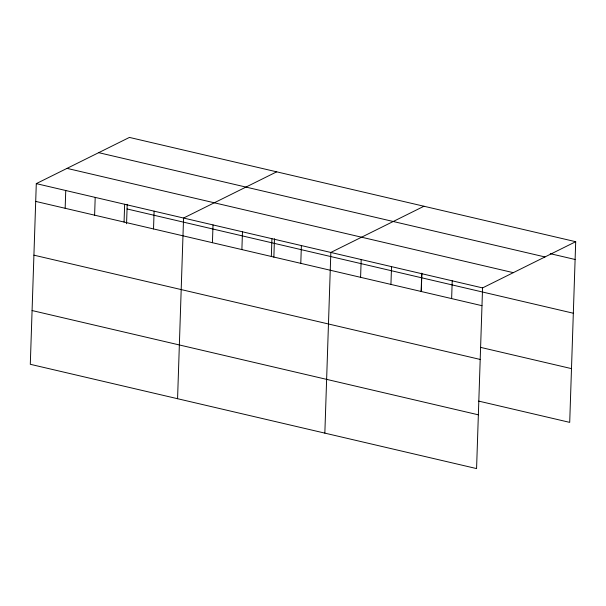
<?xml version="1.0" encoding="UTF-8"?>
<svg xmlns="http://www.w3.org/2000/svg" width="606" height="606" viewBox="0 0 606 606"><rect width="100%" height="100%" fill="white"/><g stroke="black" fill="none" stroke-linecap="round" stroke-linejoin="round"><path stroke-width="0.91" d="M575.7 241.703L129.426 137.418L36.292 183.626L30.3 364.297L476.574 468.582L482.573 287.911L575.7 241.703L569.708 422.374L478.664 401.096M65.16 208.29L65.751 190.511M94.612 215.175L95.203 197.389M124.063 222.054L124.654 204.275M126.563 223.728L127.207 204.32M153.523 228.939L154.113 211.161M177.573 398.71L183.565 218.039L276.692 171.831M212.426 242.703L213.017 224.924M241.885 249.581L242.476 231.803M271.337 256.467L271.927 238.688M273.859 257.217L274.473 238.734M300.796 263.352L301.379 245.566M324.846 433.123L330.838 252.452L423.965 206.245M360.593 277.321L361.184 259.542M390.938 284.411L391.529 266.632M421.132 291.622L421.746 273.147M421.284 291.509L421.874 273.723M451.637 298.599L452.22 280.813M550.278 253.679L575.109 259.482M98.687 152.667L544.968 256.952M67.024 168.377L513.305 272.662M36.292 183.626L482.573 287.911M127.048 208.956L573.329 313.234M35.701 201.404L481.982 305.689M480.452 347.344L571.488 368.622M33.921 255.164L480.194 359.441M32.08 310.545L478.361 414.822"/></g></svg>
